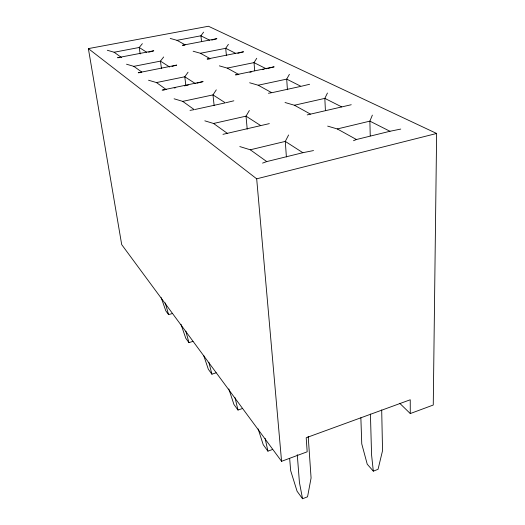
<?xml version="1.0" encoding="UTF-8"?>
<svg xmlns="http://www.w3.org/2000/svg" width="525" height="525" viewBox="0 0 525 525"><rect width="100%" height="100%" fill="white"/><g stroke="black" fill="none" stroke-linecap="round" stroke-linejoin="round"><path stroke-width="0.79" d="M410.274 413.562L410.242 399.774L306.193 437.745L307.184 451.802L281.571 461.304L121.695 244.604L88.371 48.608L208.438 26.25L436.629 133.468L433.256 405.031L410.274 413.562L399.722 403.292M372.363 115.119L369.882 121.137L370.237 135.863M327.449 93.037L324.831 98.378L325.415 110.67M288.592 134.991L285.292 141.402L286.387 156.942M289.393 74.327L286.702 79.124L287.418 89.722M249.362 110.493L246.028 116.15L247.216 129.216M256.738 58.268L254.021 62.619L254.704 70.783M216.3 89.841L212.986 94.9L214.121 105.492M228.408 44.343L225.698 48.313L226.413 55.643M188.062 72.207L184.793 76.775L185.876 85.687M203.602 32.143L200.911 35.798L201.541 41.488M163.662 56.969L160.46 61.123L133.829 66.353L126.512 64.207M142.367 43.667L139.243 47.48L114.128 52.237L107.323 50.262M353.476 140.72L356.429 139.519L389.957 131.27L400.759 129.078M289.649 458.371L290.66 470.636L297.084 491.256L302.544 498.75L307.558 496.794L311.082 477.999L308.201 436.38M360.865 417.775L361.758 443.887L367.231 464.192L373.321 471.161L378.046 469.324L382.541 450.667L381.695 409.94M258.129 428.886L263.222 444.708L267.914 451.152L272.632 449.433M262.559 163.111L266.746 161.588L302.859 152.703L313.523 150.563M228.795 388.907L233.927 404.447L238.002 410.045L242.452 408.516M203.648 355.359L208.34 369.272L211.91 374.187L216.123 372.809M181.02 324.391L185.791 338.284L188.948 342.622L192.944 341.381M161.188 297.629L165.775 310.767L168.584 314.632L172.384 313.51M148.706 52.224L153.759 50.781L117.58 57.717L119.175 57.658M211.752 40.117L216.877 38.673L182.477 45.268L184.505 45.242M171.983 66.38L176.682 65.1L138.259 72.752L141.671 72.509M237.812 53.327L243.541 51.778L207.132 59.036L209.849 58.898M196.927 83.186L203.096 81.592L162.14 90.11M267.881 68.427L274.142 66.826L235.489 74.858L238.868 74.537L227.227 68.099L219.352 65.855M307.204 114.896L351.238 104.731M88.371 48.608L256.686 178.822L436.629 133.468M222.974 134.334L269.325 123.624M226.124 102.664L233.848 100.8M309.619 84.269L300.989 86.343L286.702 79.124L258.202 85.221L249.644 82.76M239.807 146.567L250.287 149.789L285.292 141.402L302.859 152.703M327.666 126.118L337.293 128.947L369.882 121.137L389.957 131.27M204.822 120.829L213.557 123.473L246.028 116.15L260.649 125.554M285.029 102.513L294.413 105.236L324.831 98.378L341.644 106.87M195.044 109.469L225.35 102.854L212.986 94.9L182.72 101.377L174.097 98.798M300.202 86.513L271.766 92.722L258.202 85.221M174.175 87.997L175.744 87.668M184.387 85.87L188.311 85.05M249.848 72.253L251.416 71.925M262.395 69.641L263.963 69.313M148.542 80.227L156.457 82.563L184.793 76.775L195.385 83.58M227.227 68.099L254.021 62.619L266.313 68.828M193.134 51.22L200.412 53.274L225.698 48.313L235.673 53.353M170.218 38.423L176.991 40.327L200.911 35.798L209.567 40.169M190.011 110.368L194.25 109.64L182.72 101.377M268.439 93.253L271.103 92.827M162.835 90.031L164.922 89.788M176.991 40.327L185.168 44.848M200.412 53.274L209.856 58.492M294.413 105.236L310.4 114.076M337.293 128.947L356.429 139.519M146.6 52.205L139.243 47.48L140.168 53.937M169.634 67.023L160.46 61.123L161.438 68.421M114.128 52.237L121.57 57.573M133.829 66.353L141.697 71.991M156.457 82.563L166.32 89.631M213.557 123.473L227.227 133.271M250.287 149.789L266.746 161.588M165.263 302.925L168.584 314.632M185.83 331.163L188.948 342.622M208.865 362.355L211.91 374.187M235.036 397.688L238.002 410.045M265.132 438.434L267.914 451.152M302.544 498.75L299.427 482.455L297.275 454.657M373.321 471.161L371.569 454.86L370.427 414.054M256.686 178.822L281.571 461.304"/></g></svg>
